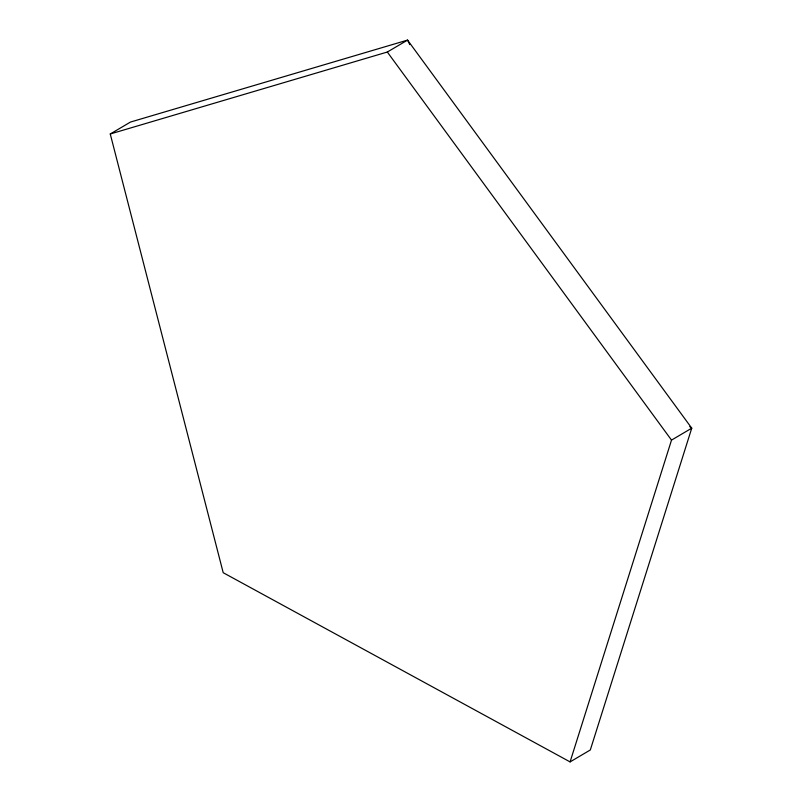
<?xml version="1.0" encoding="UTF-8"?>
<svg xmlns="http://www.w3.org/2000/svg" width="802" height="802" viewBox="0 0 802 802"><rect width="100%" height="100%" fill="white"/><g stroke="black" fill="none" stroke-linecap="round" stroke-linejoin="round"><path stroke-width="1.2" d="M570.082 761.9L671.515 440.108L691.745 428.178L407.556 40.1L130.485 122.054L110.255 133.984L223.207 572.708L570.082 761.9L590.312 749.97L691.745 428.178L689.78 426.624M110.255 133.984L387.326 52.03L407.556 40.1L409.762 44.601M387.326 52.03L671.515 440.108"/></g></svg>
